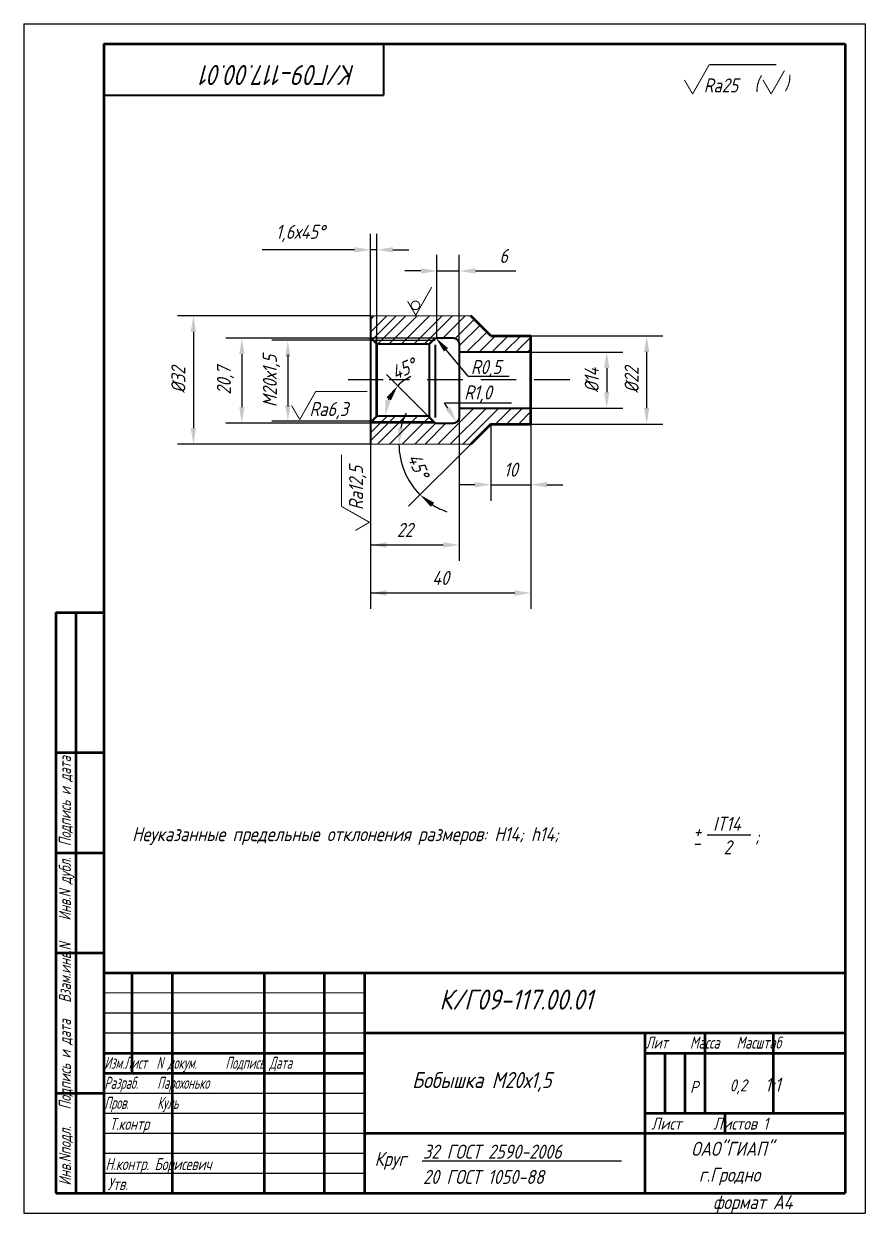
# Model space of a CAD drawing. Header units: inches. Extents: x 2854 to 6563, y -110 to 2015.
# Drawn here: x 5912 to 6122, y 878.5 to 1175.5 of the extents above; entities that cross this region are included whole.
import ezdxf

# ---------------------------------------------------------------- set-up
doc = ezdxf.new("R2010")
doc.units = ezdxf.units.IN
doc.header["$LTSCALE"] = 0.7
doc.header["$MEASUREMENT"] = 0
doc.linetypes.add('DASHED', pattern=[19.05, 12.7, -6.35])
doc.styles.add('ROMANC', font='romanc', dxfattribs={"width": 0.8, "oblique": 15, "height": 3.5})
doc.styles.get("Standard").update_dxf_attribs({"font": 'romand.shx', "width": 0.8, "oblique": 15, "height": 3.5})
doc.dimstyles.get("Standard").update_dxf_attribs({"dimtxt": 3.5, "dimasz": 4, "dimexe": 4, "dimexo": 0, "dimgap": 2, "dimtad": 1, "dimdec": 0, "dimdsep": 46, "dimtxsty": 'Standard', "dimcen": 0.09, "dimadec": 0, "dimazin": 0, "dimtfac": 1, "dimtdec": 0, "dimtmove": 0, "dimatfit": 3, "dimfxl": 0, "dimtolj": 1, "dimtzin": 0, "dimlwd": 25, "dimlwe": 25, "dimarcsym": 0})

# ---------------------------------------------------------------- blocks, each defined once
blk = doc.blocks.new('*D102')
at = {"color": 0, "lineweight": 25}
for p, q in [((6015.13, 1097.01), (6015.13, 1117.77)), ((6020.72, 1095.41), (6020.72, 1117.77)), ((6011.13, 1113.77), (6007.13, 1113.77)), ((6015.13, 1113.77), (6020.72, 1113.77)), ((6024.72, 1113.77), (6034.85, 1113.77))]:
    blk.add_line(p, q, dxfattribs=at)
for points in [[(6011.13, 1114.44), (6011.13, 1113.1), (6015.13, 1113.77)], [(6024.72, 1114.44), (6024.72, 1113.1), (6020.72, 1113.77)]]:
    blk.add_solid(points, dxfattribs=at)
at = {"layer": 'DEFPOINTS', "color": 0, "lineweight": 25}
for p in [(6020.72, 1113.77), (6015.13, 1097.01), (6020.72, 1095.41)]:
    blk.add_point(p, dxfattribs=at)
at = {"color": 0, "lineweight": 25, "insert": (6031.78, 1117.52), "char_height": 3.5, "attachment_point": 5}
blk.add_mtext('\\A1;6', dxfattribs=at)
blk = doc.blocks.new('*D103')
at = {"color": 0, "lineweight": 25}
blk.add_line((6023.56, 1070.54), (6008.06, 1055.05), dxfattribs=at)
for start, end in [(154.3524, 167.1762), (180, 225), (237.8238, 250.6476)]:
    blk.add_arc((6023.56, 1070.54), 17.91, start, end, dxfattribs=at)
for points in [[(6006.76, 1074.45), (6005.43, 1074.59), (6005.65, 1070.54)], [(6013.6, 1054.87), (6014.44, 1055.91), (6010.89, 1057.88)]]:
    blk.add_solid(points, dxfattribs=at)
at = {"layer": 'DEFPOINTS', "color": 0, "lineweight": 25}
for p in [(6028.56, 1075.54), (5993.55, 1070.54), (6023.56, 1070.54), (6023.56, 1070.54), (6006.26, 1065.91)]:
    blk.add_point(p, dxfattribs=at)
at = {"color": 0, "lineweight": 25, "insert": (6010.48, 1065.13), "char_height": 3.5, "attachment_point": 5, "rotation": 292.5}
blk.add_mtext('\\A1;45°', dxfattribs=at)
blk = doc.blocks.new('*D104')
at = {"color": 0, "lineweight": 25}
for p, q in [((6038.56, 1093.53), (6061.51, 1093.53)), ((6057.51, 1089.53), (6057.51, 1083.48)), ((6038.56, 1079.48), (6061.51, 1079.48))]:
    blk.add_line(p, q, dxfattribs=at)
for points in [[(6056.85, 1089.53), (6058.18, 1089.53), (6057.51, 1093.53)], [(6056.85, 1083.48), (6058.18, 1083.48), (6057.51, 1079.48)]]:
    blk.add_solid(points, dxfattribs=at)
at = {"layer": 'DEFPOINTS', "color": 0, "lineweight": 25}
for p in [(6038.56, 1093.53), (6038.56, 1079.48), (6057.51, 1079.48)]:
    blk.add_point(p, dxfattribs=at)
at = {"color": 0, "lineweight": 25, "insert": (6053.76, 1086.5), "char_height": 3.5, "attachment_point": 5, "rotation": 90}
blk.add_mtext('\\A1;%%C14', dxfattribs=at)
blk = doc.blocks.new('*D105')
at = {"color": 0, "lineweight": 25}
for p, q in [((6038.56, 1097.54), (6071.47, 1097.54)), ((6067.47, 1093.54), (6067.47, 1079.54)), ((6038.56, 1075.54), (6071.47, 1075.54))]:
    blk.add_line(p, q, dxfattribs=at)
for points in [[(6066.81, 1093.54), (6068.14, 1093.54), (6067.47, 1097.54)], [(6066.81, 1079.54), (6068.14, 1079.54), (6067.47, 1075.54)]]:
    blk.add_solid(points, dxfattribs=at)
at = {"layer": 'DEFPOINTS', "color": 0, "lineweight": 25}
for p in [(6038.56, 1097.54), (6038.56, 1075.54), (6067.47, 1075.54)]:
    blk.add_point(p, dxfattribs=at)
at = {"color": 0, "lineweight": 25, "insert": (6063.72, 1086.54), "char_height": 3.5, "attachment_point": 5, "rotation": 90}
blk.add_mtext('\\A1;%%C22', dxfattribs=at)
blk = doc.blocks.new('*D106')
at = {"color": 0, "lineweight": 25}
for p, q in [((6028.56, 1075.54), (6028.56, 1056.4)), ((6038.56, 1075.54), (6038.56, 1056.4)), ((6024.56, 1060.4), (6020.56, 1060.4)), ((6028.56, 1060.4), (6038.56, 1060.4)), ((6042.56, 1060.4), (6046.56, 1060.4))]:
    blk.add_line(p, q, dxfattribs=at)
for points in [[(6024.56, 1061.07), (6024.56, 1059.74), (6028.56, 1060.4)], [(6042.56, 1061.07), (6042.56, 1059.74), (6038.56, 1060.4)]]:
    blk.add_solid(points, dxfattribs=at)
at = {"layer": 'DEFPOINTS', "color": 0, "lineweight": 25}
for p in [(6028.56, 1075.54), (6038.56, 1075.54), (6038.56, 1060.4)]:
    blk.add_point(p, dxfattribs=at)
at = {"color": 0, "lineweight": 25, "insert": (6033.56, 1064.15), "char_height": 3.5, "attachment_point": 5}
blk.add_mtext('\\A1;10', dxfattribs=at)

msp = doc.modelspace()

# ---------------------------------------------------------------- linework, layer by layer
for p, q in [((5912.02, 1175.49), (5912.02, 878.49)), ((5912.02, 1175.49), (6122.02, 1175.49)), ((6122.02, 1175.49), (6122.02, 878.49)), ((5998.62, 1096.5), (6002.2, 1096.5)), ((6002.2, 1096.5), (6014.67, 1096.5)), ((6006.87, 1095.54), (6010.53, 1095.54)), ((6017.38, 1094.07), (6022.84, 1087.5)), ((6038.56, 1093.54), (6020.72, 1093.54)), ((6017, 1080.85), (6033.77, 1080.85)), ((6017.87, 1079.49), (6017, 1080.85)), ((5998.41, 1076.2), (6002.2, 1076.2)), ((6000.13, 1077.54), (6002.2, 1077.54)), ((6002.2, 1077.54), (6006.87, 1077.54)), ((6002.2, 1076.2), (6014.27, 1076.2)), ((6006.87, 1077.54), (6010.53, 1077.54)), ((5912.02, 878.49), (6122.02, 878.49))]:
    msp.add_line(p, q)
at = {"lineweight": 50}
for p, q in [((5932.02, 1170.49), (5932.02, 883.49)), ((5932.02, 1170.49), (6117.02, 1170.49)), ((6117.02, 1170.49), (6117.02, 883.49)), ((6028.56, 1097.54), (6023.56, 1102.54)), ((6000.15, 1077.54), (6000.15, 1095.54)), ((6028.56, 1075.54), (6023.56, 1070.54)), ((5920.02, 1028.49), (5920.02, 883.49)), ((5920.02, 1028.49), (5932.02, 1028.49)), ((5925.02, 1028.49), (5925.02, 883.49)), ((5920.02, 993.49), (5932.02, 993.49)), ((5920.02, 968.49), (5932.02, 968.49)), ((5920.02, 943.49), (5932.02, 943.49)), ((5932.02, 938.49), (6117.02, 938.49)), ((5939.02, 938.49), (5939.02, 913.49)), ((5949.02, 938.49), (5949.02, 883.49)), ((5972.02, 938.49), (5972.02, 883.49)), ((5987.02, 938.49), (5987.02, 883.49)), ((5997.02, 938.49), (5997.02, 883.49)), ((6067.02, 923.49), (6067.02, 883.49)), ((6082.02, 923.49), (6082.02, 903.49)), ((6099.02, 923.49), (6099.02, 903.49)), ((5932.02, 918.49), (5997.02, 918.49)), ((6067.02, 918.49), (6117.02, 918.49)), ((6072.02, 918.49), (6072.02, 903.49)), ((6077.02, 918.49), (6077.02, 903.49)), ((5932.02, 913.49), (5997.02, 913.49)), ((5920.02, 908.49), (5932.02, 908.49)), ((6067.02, 903.49), (6117.02, 903.49)), ((6087.02, 903.49), (6087.02, 898.49)), ((5920.02, 883.49), (6117.02, 883.49))]:
    msp.add_line(p, q, dxfattribs=at)
at = {"lineweight": 25}
for p, q in [((5998.55, 1102.54), (5998.55, 1123.05)), ((6000.15, 1095.54), (6000.15, 1123.05)), ((5994.55, 1119.05), (5971.48, 1119.05)), ((6000.15, 1119.05), (5998.55, 1119.05)), ((6004.15, 1119.05), (6008.15, 1119.05)), ((5998.55, 1102.54), (5950.35, 1102.54)), ((5954.35, 1098.54), (5954.35, 1074.54)), ((6002.2, 1097.01), (5962.44, 1097.01)), ((5998.81, 1096.5), (5973.92, 1096.5)), ((6015.13, 1097.01), (6002.2, 1097.01)), ((5966.44, 1093.01), (5966.44, 1079.79)), ((6002.2, 1095.54), (6000.15, 1095.54)), ((5977.92, 1092.89), (5977.92, 1079.94)), ((6012.92, 1077.54), (6002.51, 1087.95)), ((6022.93, 1087.49), (6033.15, 1087.49)), ((6020.72, 1079.48), (6020.72, 1041.35)), ((6002.2, 1075.79), (5962.44, 1075.79)), ((5998.55, 1076.3), (5973.92, 1076.3)), ((6014.85, 1075.79), (6002.2, 1075.79)), ((6038.56, 1075.54), (6038.56, 1029.36)), ((5998.55, 1070.54), (5950.35, 1070.54)), ((5998.55, 1070.54), (5998.55, 1041.35)), ((5998.55, 1070.54), (5998.55, 1029.36)), ((5998.55, 1045.35), (6016.72, 1045.35)), ((5998.55, 1033.36), (6034.56, 1033.36)), ((6082.61, 972.95), (6093.44, 972.95)), ((5932.02, 928.49), (5997.02, 928.49)), ((5932.02, 923.49), (5997.02, 923.49)), ((5932.02, 908.49), (5997.02, 908.49)), ((5932.02, 903.49), (5997.02, 903.49)), ((5932.02, 898.49), (5997.02, 898.49)), ((5932.02, 893.49), (5997.02, 893.49)), ((6011.46, 891.54), (6061.19, 891.54)), ((5932.02, 888.49), (5997.02, 888.49))]:
    msp.add_line(p, q, dxfattribs=at)
at = {"color": 0}
for p, q in [((6002.6, 1102.54), (5998.55, 1098.5)), ((5999.45, 1102.54), (5998.55, 1101.64)), ((6004.92, 1102.54), (5999.04, 1096.66)), ((6007.37, 1102.54), (6000.37, 1095.54)), ((6010.17, 1102.54), (6003.17, 1095.54)), ((6013.31, 1102.54), (6006.31, 1095.54)), ((6016.44, 1102.54), (6009.44, 1095.54)), ((6019.03, 1102.54), (6012.03, 1095.54)), ((6022.17, 1102.54), (6016.38, 1096.75)), ((6024.44, 1101.67), (6019.48, 1096.71)), ((6025.88, 1100.22), (6020.72, 1095.06)), ((6027.58, 1098.52), (6022.6, 1093.54)), ((6029.74, 1097.54), (6025.74, 1093.54)), ((6032.89, 1097.54), (6028.89, 1093.54)), ((6036.03, 1097.54), (6032.03, 1093.54)), ((6038.56, 1097.2), (6034.9, 1093.54)), ((6032.03, 1093.54), (6032.01, 1093.53)), ((6038.56, 1094.28), (6037.82, 1093.54)), ((6024.32, 1079.54), (6015.32, 1070.54)), ((6027.46, 1079.54), (6018.46, 1070.54)), ((6030.6, 1079.54), (6021.6, 1070.54)), ((6033.55, 1079.35), (6029.75, 1075.54)), ((6036.3, 1079.35), (6032.49, 1075.54)), ((6038.56, 1078.65), (6035.45, 1075.54)), ((6002.74, 1077.54), (5998.55, 1073.35)), ((6004.71, 1077.54), (5998.55, 1071.39)), ((6007.29, 1077.54), (6000.29, 1070.54)), ((6010.31, 1077.54), (6003.31, 1070.54)), ((6013.46, 1077.54), (6006.46, 1070.54)), ((6014.85, 1075.79), (6009.6, 1070.54)), ((6017.38, 1075.75), (6012.17, 1070.54)), ((6020.79, 1077.25), (6020.7, 1077.16))]:
    msp.add_line(p, q, dxfattribs=at)
at = {"linetype": 'Continuous', "lineweight": 50}
for p, q in [((6028.56, 1097.54), (6038.56, 1097.54)), ((6028.56, 1075.54), (6038.56, 1075.54))]:
    msp.add_line(p, q, dxfattribs=at)
at = {"color": 0, "linetype": 'ByBlock', "lineweight": 50}
for p, q in [((6038.56, 1086.54), (6038.56, 1097.54)), ((6038.56, 1075.54), (6038.56, 1086.54))]:
    msp.add_line(p, q, dxfattribs=at)
at = {"linetype": 'DASHED'}
for p, q in [((6001.72, 1086.54), (5992.97, 1086.54)), ((6048.28, 1086.54), (6003.2, 1086.54))]:
    msp.add_line(p, q, dxfattribs=at)
at = {"lineweight": 15}
msp.add_line((5932.02, 933.49), (5997.02, 933.49), dxfattribs=at)
at = {"color": 1, "lineweight": 50}
for p, q in [((5997.02, 923.49), (6117.02, 923.49)), ((5997.02, 898.49), (6117.02, 898.49))]:
    msp.add_line(p, q, dxfattribs=at)
for points, const_width in [([(6001.87, 1157.6), (6001.87, 1170.6)], 0.5), ([(6078.94, 1157.96), (6083.1, 1165.3)], 0.25), ([(6083.1, 1165.3), (6099.85, 1165.3)], 0.3), ([(6076.9, 1161.46), (6078.94, 1157.96)], 0.25), ([(6096.51, 1161.46), (6098.54, 1157.96)], 0.25), ([(6098.54, 1157.96), (6101.88, 1163.84)], 0.25), ([(5931.87, 1157.6), (6001.87, 1157.6)], 0.5), ([(6009.84, 1102.71), (6013.82, 1109.71)], 0.25), ([(6007.81, 1106.21), (6009.84, 1102.71)], 0.25), ([(5998.55, 1075.94), (5998.55, 1102.54)], 0.5), ([(5998.55, 1102.54), (6002.2, 1102.54)], 0.25), ([(6002.2, 1102.54), (6023.56, 1102.54)], 0.25), ([(6000.15, 1095.54), (5998.55, 1097.14)], 0.5), ([(6014.42, 1096.71), (6013.22, 1095.51)], 0.5), ([(6015.13, 1097.01), (6019.12, 1097.01)], 0.5), ([(5998.55, 1086.54), (5998.55, 1093.79)], 0.5), ([(6000.15, 1095.54), (6002.2, 1095.54)], 0.5), ([(6002.2, 1095.54), (6013.22, 1095.54)], 0.5), ([(6013.22, 1089.54), (6013.22, 1095.54)], 0.5), ([(6013.22, 1086.54), (6013.22, 1095.54)], 0.5), ([(6014.72, 1086.54), (6014.72, 1095.35)], 0.5), ([(6020.72, 1089.8), (6020.72, 1095.41)], 0.5), ([(6020.72, 1086.54), (6020.72, 1095.15)], 0.5), ([(6038.56, 1093.53), (6020.72, 1093.53)], 0.5), ([(5998.55, 1086.54), (5998.55, 1075.94)], 0.5), ([(6013.22, 1077.25), (6013.22, 1086.54)], 0.5), ([(6014.72, 1086.54), (6014.72, 1077.15)], 0.5), ([(6020.72, 1086.54), (6020.72, 1077.35)], 0.5), ([(5980.89, 1076.65), (5984.86, 1083.65)], 0.25), ([(5984.86, 1083.65), (5997.74, 1083.65)], 0.25), ([(6013.22, 1077.54), (6013.22, 1083.54)], 0.5), ([(6020.72, 1083.54), (6020.72, 1077.35)], 0.5), ([(5978.85, 1080.15), (5980.89, 1076.65)], 0.25), ([(6038.56, 1079.48), (6020.72, 1079.48)], 0.5), ([(6000.15, 1077.54), (5998.55, 1075.94)], 0.5), ([(5998.55, 1077.45), (5998.55, 1070.54)], 0.5), ([(6000.15, 1077.54), (6002.2, 1077.54)], 0.5), ([(6002.2, 1077.54), (6013.22, 1077.54)], 0.5), ([(6014.42, 1076.04), (6013.22, 1077.25)], 0.5), ([(6015.13, 1075.75), (6019.12, 1075.75)], 0.5), ([(5998.55, 1070.54), (6002.2, 1070.54)], 0.25), ([(6002.2, 1070.54), (6023.56, 1070.54)], 0.25), ([(5991.29, 1054.99), (5991.29, 1067.87)], 0.25), ([(5998.29, 1051.01), (5991.29, 1054.99)], 0.25), ([(5994.79, 1048.98), (5998.29, 1051.01)], 0.25)]:
    msp.add_lwpolyline(points, dxfattribs=dict(const_width=const_width))
for points, const_width in [([(6010.83, 1105.17, 1), (6008.7, 1105.17, 1)], 0.25), ([(6010.83, 1105.17, -1), (6008.7, 1105.17, -1)], 0.25), ([(6014.42, 1096.71, -0.198912), (6015.13, 1097.01, -0.198912)], 0.5), ([(6019.12, 1097.01, -0.414214), (6020.72, 1095.41, -0.414214)], 0.5), ([(6014.42, 1076.04, 0.198912), (6015.13, 1075.75, 0.198912)], 0.5), ([(6019.12, 1075.75, 0.414214), (6020.72, 1077.35, 0.414214)], 0.5)]:
    msp.add_lwpolyline(points, format="xyb", dxfattribs=dict(const_width=const_width))
at = {"lineweight": 25}
for start, end in [(113.4901, 135), (156.5099, 158.4901)]:
    msp.add_arc((6012.92, 1077.54), 10.72, start, end, dxfattribs=at)
for points in [[(5994.55, 1119.71), (5994.55, 1118.38), (5998.55, 1119.05)], [(6004.15, 1119.71), (6004.15, 1118.38), (6000.15, 1119.05)], [(5953.68, 1098.54), (5955.01, 1098.54), (5954.35, 1102.54)], [(5965.78, 1093.01), (5967.11, 1093.01), (5966.44, 1097.01)], [(5977.25, 1092.26), (5978.58, 1092.26), (5977.92, 1096.26)], [(6002.54, 1082.19), (6003.64, 1081.44), (6005.34, 1085.12)], [(6003.6, 1081.35), (6002.29, 1081.6), (6002.2, 1077.54)], [(5965.78, 1079.79), (5967.11, 1079.79), (5966.44, 1075.79)], [(5977.25, 1080.25), (5978.58, 1080.25), (5977.92, 1076.25)], [(5953.68, 1074.54), (5955.01, 1074.54), (5954.35, 1070.54)], [(6002.55, 1046.01), (6002.55, 1044.68), (5998.55, 1045.35)], [(6016.72, 1046.01), (6016.72, 1044.68), (6020.72, 1045.35)], [(6002.55, 1034.03), (6002.55, 1032.69), (5998.55, 1033.36)], [(6034.56, 1034.03), (6034.56, 1032.69), (6038.56, 1033.36)]]:
    msp.add_solid(points, dxfattribs=at)
for points in [[(6016.87, 1093.64), (6017.89, 1094.49), (6014.82, 1097.14)], [(6018.43, 1079.84), (6017.3, 1079.13), (6020.01, 1076.11)]]:
    msp.add_solid(points)
at = {"layer": 'DEFPOINTS', "color": 0, "linetype": 'ByBlock'}
for p in [(5998.55, 1102.54), (5998.55, 1102.54), (5998.56, 1102.54), (6010.54, 1097.02), (6011.71, 1097.02), (6012.94, 1096.72), (6012.94, 1096.72), (6014.94, 1094.75), (6020.72, 1095.15), (6020.72, 1095.15), (6026.83, 1093.53), (6007.78, 1086.52), (5998.78, 1079.3), (6004.29, 1076.03), (6012.94, 1075.72), (6020.72, 1077.35)]:
    msp.add_point(p, dxfattribs=at)

# ---------------------------------------------------------------- texts
at = {"style": 'ROMANC', "oblique": 15, "width": 0.8}
for s, p in [('(', (6094.36, 1158.79)), (')', (6101.85, 1158.92))]:
    msp.add_text(s, height=3.5, dxfattribs=at).set_placement(p)
at = {"lineweight": 35, "insert": (5994.75, 1160.18), "char_height": 5, "width": 116.2188, "attachment_point": 1, "rotation": 180}
msp.add_mtext('К/Г09-117.00.01 ', dxfattribs=at)
at = {"lineweight": 25, "attachment_point": 1}
for s, insert, char_height, width in [('Ra25', (6081.72, 1161.84), 3.5, 29.1251), ('R0,5', (6023.6, 1091.52), 3.5, 29.1251), ('R1,0', (6021.93, 1085.18), 3.5, 29.1251), ('Ra6,3', (5983.33, 1081.04), 3.5, 29.1251), ('IT14', (6084.05, 977.47), 3.5, 19.7907), ('  Неуказанные предельные отклонения размеров: H14; h14; ', (5935.34, 974.88), 3.5, 158.004), ('+', (6079.11, 975.65), 3.5, 4.3989), ('2', (6086.67, 971.6), 3.5, 17.1446), (';', (6094.49, 974.32), 3.5, 9.0235), ('-', (6078.88, 972.72), 3.5, 6.6548), ('{\\W0.7;Лит    Масса   Масштаб}', (6067.21, 922.59), 3, 48.3624), ('{\\W0.6; Изм.Лист  N докум.      Подпись Дата\\P Разраб.    Парохонько\\P Пров.      Куль}', (5930.94, 917.54), 3, 75.9719), ('0,2', (6088.2, 911.9), 3, 4.7355), ('      1:1', (6085.87, 912.32), 3.5, 30.5998), ('Р', (6078.3, 911.52), 3, 4.7355), ('{\\W0.7;Т.контр}', (5933.45, 902.28), 3, 65.7648), ('Лист     Листов 1', (6068.62, 902.35), 3, 49.4707), (' 32 ГОСТ 2590-2006', (6009.8, 895.6), 3.5, 64.6502), ('{\\W0.7; Н.контр. Борисевич}', (5931, 892.26), 3, 40.546), ('Круг', (5999.58, 893.78), 3.5, 20.1), (' 20 ГОСТ 1050-88', (6009.8, 889.3), 3.5, 64.6502), ('г.Гродно', (6080.51, 889.86), 3.5, 35.0627), ('{\\W0.7;Утв.     }', (5932.94, 887.27), 3, 39.2217), ('формат А4', (6084.04, 883), 3.5, 32.7454)]:
    msp.add_mtext(s, dxfattribs=dict(at, insert=insert, char_height=char_height, width=width))
at = {"lineweight": 25, "char_height": 3.5, "attachment_point": 5}
for s, insert in [('\\A1;1,6х45%%D', (5981.02, 1123.13)), ('22', (6007.13, 1049.1)), ('40', (6016.05, 1037.11))]:
    msp.add_mtext(s, dxfattribs=dict(at, insert=insert))
for s, insert, rotation in [('\\A1;М20х1,5', (5973.83, 1086.29), 90), ('\\A1;%%C32', (5950.6, 1086.54), 90), ('\\A1;20,7', (5962.36, 1086.4), 90), ('\\A1;45°', (6006.8, 1089.32), 23.4901)]:
    msp.add_mtext(s, dxfattribs=dict(at, insert=insert, rotation=rotation))
at = {"lineweight": 25, "attachment_point": 1, "rotation": 90}
for s, insert, char_height, width in [('Ra12,5', (5993.2, 1054.06), 3.5, 29.1251), ('{\\W0.7; Инв.Nподл.   Подпись и дата   Взам.инв.N    Инв.N дубл.  Подпись и дата}', (5920.78, 884), 3, 144.2887)]:
    msp.add_mtext(s, dxfattribs=dict(at, insert=insert, char_height=char_height, width=width))
at = {"lineweight": 35, "attachment_point": 1}
for s, insert, char_height, width in [('К/Г09-117.00.01', (6015.75, 934.33), 5, 116.2188), ('ОАО"ГИАП"', (6078.6, 896.31), 3.5, 36.171)]:
    msp.add_mtext(s, dxfattribs=dict(at, insert=insert, char_height=char_height, width=width))
at = {"lineweight": 30, "insert": (6008.93, 913.73), "char_height": 4, "width": 61.9449, "attachment_point": 1}
msp.add_mtext('Бобышка М20х1,5', dxfattribs=at)

# ---------------------------------------------------------------- dimensions: what is measured, and where the dimension line sits
at = {"lineweight": 25}
for base, p1, p2, picture, middle in [((6020.72, 1113.77), (6015.13, 1097.01), (6020.72, 1095.41), '*D102', (6031.78, 1117.52)), ((6038.56, 1060.4), (6028.56, 1075.54), (6038.56, 1075.54), '*D106', (6033.56, 1064.15))]:
    dim = msp.add_linear_dim(base=base, p1=p1, p2=p2, dimstyle='Standard', dxfattribs=at)
    dim.commit()
    dim.dimension.update_dxf_attribs({"geometry": picture, "text_midpoint": middle})
for base, p1, p2, text, picture, middle in [((6067.47, 1075.54), (6038.56, 1097.54), (6038.56, 1075.54), '%%C22', '*D105', (6063.72, 1086.54)), ((6057.51, 1079.48), (6038.56, 1093.53), (6038.56, 1079.48), '%%C14', '*D104', (6053.76, 1086.5))]:
    dim = msp.add_linear_dim(base=base, p1=p1, p2=p2, angle=90, text=text, dimstyle='Standard', dxfattribs=at)
    dim.commit()
    dim.dimension.update_dxf_attribs({"geometry": picture, "text_midpoint": middle})
dim = msp.add_angular_dim_2l(base=(6006.26, 1065.91), line1=((5993.55, 1070.54), (6023.56, 1070.54)), line2=((6028.56, 1075.54), (6023.56, 1070.54)), dimstyle='Standard', dxfattribs=at)
dim.commit()
dim.dimension.update_dxf_attribs({"geometry": '*D103', "text_midpoint": (6010.48, 1065.13)})

doc.saveas('drawing.dxf')
